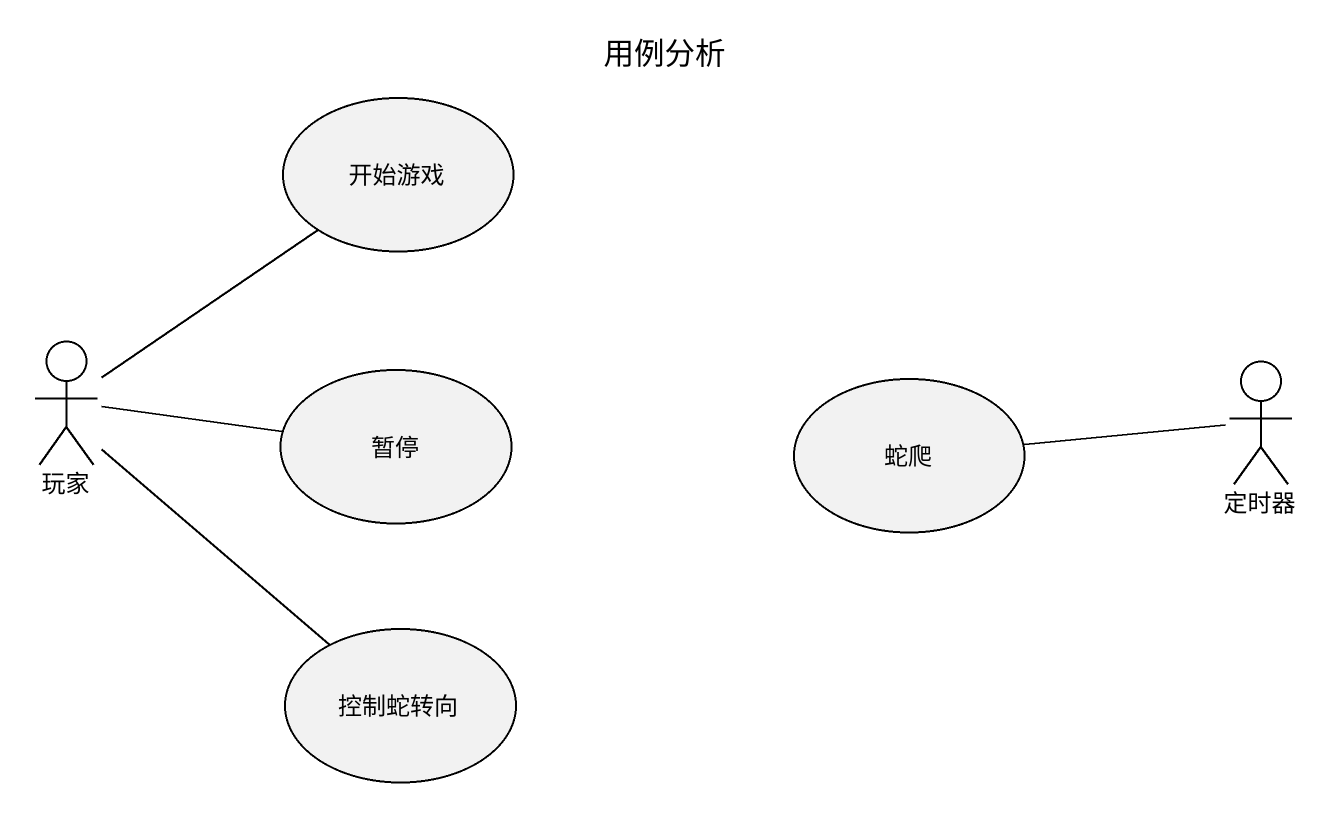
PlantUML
@startuml
title 用例分析
usecase 开始游戏
actor 玩家
usecase 暂停
usecase 蛇爬
actor 定时器
usecase 控制蛇转向
玩家 -up- 开始游戏
玩家 -right- 暂停
玩家 -- 控制蛇转向
蛇爬 -right- 定时器
@enduml
